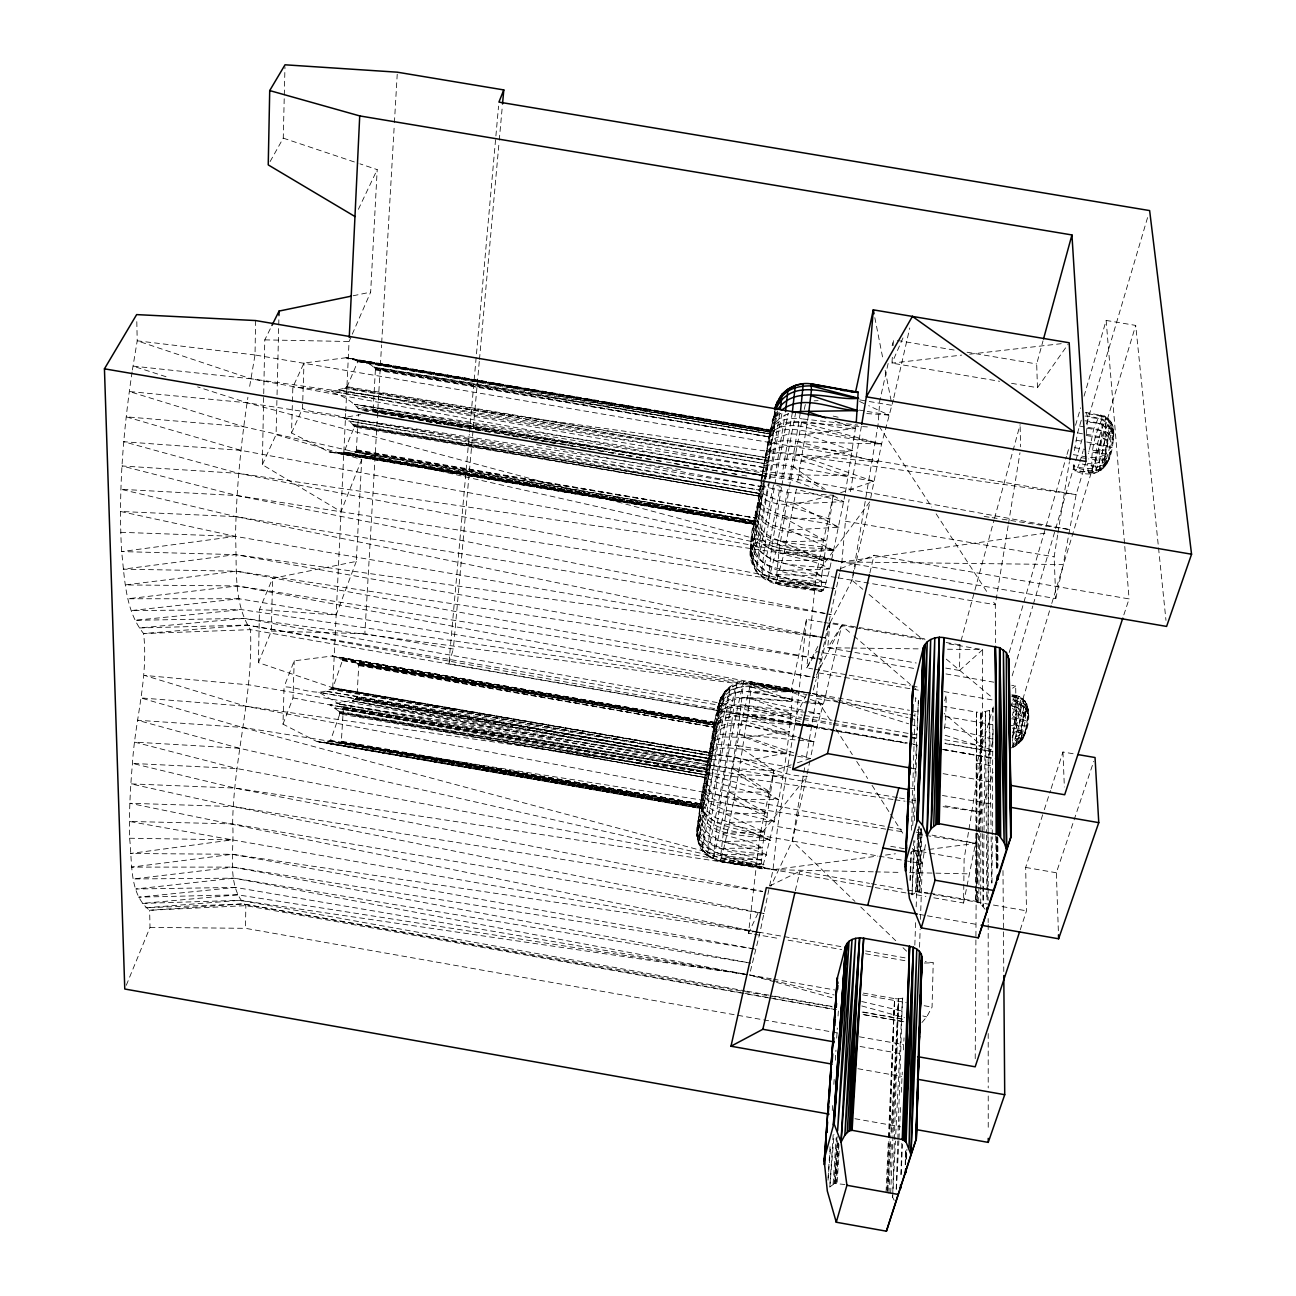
<?xml version="1.0" encoding="UTF-8"?>
<svg xmlns="http://www.w3.org/2000/svg" width="1296" height="1296" viewBox="0 0 1296 1296"><rect width="100%" height="100%" fill="white"/><g stroke="black" fill="none" stroke-linecap="round" stroke-linejoin="round"><path stroke-width="0.75" stroke-dasharray="5 3.75" d="M715.538 722.633L332.278 656.003L338.434 657.607L342.565 660.215L333.072 687.22C319.432 698.495 299.344 686.734 284.067 686.864L282.982 724.156L316.791 741.523L700.78 808.558L709.56 762.55L715.489 722.455L332.278 656.003L294.224 660.814L284.067 686.864M845.105 494.359L829.715 568.993L826.038 582.552L823.284 590.101L821.583 591.381C800.345 584.512 771.12 590.96 755.86 571.066L756.297 570.515C742.284 543.154 759.035 511.693 760.493 483.084M985.057 909.225L980.716 903.911L976.406 901.368L976.455 832.923M976.455 830.914L976.552 712.136L943.699 706.466M980.716 903.911L980.732 891.81M980.732 889.801L980.829 833.377M980.829 831.352L981.023 712.46L989.512 710.435L992.947 708.232L993.044 712.282M736.776 684.839C725.566 688.84 718.146 700.034 718 711.828C714.517 736.582 710.224 761.206 705.883 785.83C701.849 802.532 701.006 819.785 696.94 836.325C698.965 800.96 707.405 766.179 712.994 731.219C716.996 714.08 716.623 690.201 736.727 683.267C729.907 741.004 720.479 798.919 706.952 855.441L713.173 859.394L720.187 861.597L762.113 868.757C778.475 810.535 789.718 749.25 792.536 688.937L751.243 681.955L743.515 681.696C729.778 740.097 719.296 799.778 713.173 859.394C727.283 801.333 737.91 740.405 743.515 681.696M730.215 686.653C717.595 739.951 708.507 795.355 701.978 850.03L717.628 770.812L730.215 686.653L724.594 691.61L719.669 701.46L699.565 809.903C698.787 825.309 691.902 844.036 706.952 855.441C713.302 797.704 723.427 739.967 736.403 683.3L743.904 681.664M1086.194 435.456L1104.694 438.712L1112.908 442.665C1111.174 464.292 1099.283 481.351 1074.562 470.74L1073.185 461.003M761.465 482.42C760.703 511.612 742.138 543.105 755.86 571.066L764.073 511.418L782.12 412.403M982.319 831.659L981.023 712.46L976.552 712.136L975.418 901.141L977.249 901.676L977.459 891.616M975.224 1058.735L976.909 763.231L993.335 706.903M991.991 882.949L992.25 836.762M992.25 834.754L992.947 708.232M1011.058 747.922C1030.077 743.272 1038.015 697.167 1013.164 694.964M775.202 409.649L764.964 457.844L753.349 531.441C764.818 559.872 808.137 554.38 829.715 568.993C805.61 563.274 763.522 570.807 754.434 539.314L753.219 538.245L753.17 545.357L750.352 556L750.692 547.916L763.814 482.177L763.101 493.549L753.17 545.357C760.428 577.222 802.872 572.443 826.038 582.552C798.304 582.811 747.419 587.93 751.534 545.584C753.008 583.524 800.361 578.259 826.038 582.552M1011.901 694.769L1021.977 698.317L1026.886 704.052L1027.582 707.422L1021.394 725.954L1021.151 740.081L1016.599 745.297L1010.038 747.614M1012.192 695.984L1020.746 698.576L1025.93 702.724C1026.205 717.125 1024.569 732.856 1017.506 745.556L1016.599 745.297C1014.703 730.523 1017.652 714.112 1024.391 700.861L1025.314 701.006C1029.397 715.019 1028.83 741.296 1012.37 746.383C1018.219 730.831 1022.674 713.189 1020.049 696.6L1018.996 696.47L1016.161 701.492L1012.354 715.457M1025.719 730.28L1025.784 729.47L1022.69 739.271L1019.223 742.981C1017.538 730.004 1020.114 715.554 1026.059 703.922L1027.906 713.756L1025.719 730.28L1020.163 732.386L1013.634 731.932L1012.03 738.007C1024.488 741.83 1027.064 728.482 1027.582 719.361C1031.503 709.155 1021.135 703.858 1012.694 702.238M698.447 842.789L711.099 780.484L724.82 691.61L720.9 697.799L718 711.828C734.719 687.188 769.241 702.886 792.958 700.083C770.553 697.442 730.669 677.97 717.628 707.989C725.582 672.948 770.423 691.546 793.249 691.708C771.493 690.12 742.381 672.997 724.124 692.987L710.338 765.077L698.447 842.789C708.539 867.591 741.458 861.856 762.113 868.757L761.206 867.089L762.356 848.038C743.807 835.078 709.009 839.371 699.548 814.925L701.654 796.57L712.541 733.666L713.966 730.118L717.125 727.153L727.623 723.67L741.231 724.091L800.021 738.412M1013.634 731.932L1017.7 701.298L1016.712 695.579L1012.937 694.931M933.817 897.804L963.592 903.02L964.111 859.102L968.598 831.384M978.707 902.437L981.023 712.46L978.658 831.222M987.131 899.942L987.228 891.875M987.244 889.866L989.512 710.435L991.035 828.808M713.659 858.665C701.606 853.173 695.612 839.565 697.264 826.783C697.232 858.908 739.708 856.721 761.303 859.993C741.328 851.229 695.741 852.881 698.058 820.238C705.073 847.827 741.539 842.4 762.356 848.038L773.89 770.521L791.192 764.834M761.756 480.719L768.042 441.272L774.83 411.383M1012.565 741.344C1013.553 726.845 1014.638 711.115 1021.977 698.317L1022.981 698.463C1025.152 714.598 1021.896 732.726 1014.444 747.16L1013.472 746.869L1012.565 741.344C1028.797 737.424 1017.895 717.271 1026.902 707.308L1028.052 708.701L1027.744 711.909M761.303 859.993L719.977 858.065L761.206 867.089L720.187 861.597C726.181 801.479 736.096 740.065 751.243 681.955L793.249 691.708M945.756 668.088L959.526 670.469L959.931 644.873L994.016 520.133M837.524 1032.928L245.462 928.325L245.851 905.645C225.569 886.059 234.803 849.463 232.632 823.9C233.458 758.565 253.433 695.093 250.452 629.662C232.94 602.462 237.136 567.308 235.532 536.382C236.261 489.775 240.959 443.297 247.909 397.24M255.587 320.549L255.02 354.974L249.075 389.853M764.705 484.558L763.101 493.549C787.336 508.243 817.112 501.827 843.777 501.844L796.408 489.175L784.031 553.457L775.915 583.718L778.993 551.286L789.037 488.819M1112.908 442.665L1112.6 443.54C1114.398 435.019 1115.062 424.294 1107.675 418.122L1106.33 418.754C1098.619 434.857 1093.111 454.945 1096.772 472.505L1103.171 468.083L1105.326 464.827L1106.573 461.149L1105.747 456.305L1107.108 445.824L1111.709 432.329C1112.924 424.553 1107.043 416.875 1099.348 415.627L1093.84 428.409L1088.559 453.681M790.835 767.362L332.716 687.771L258.406 662.645L259.459 609.541L272.614 578.356L356.287 561.411L361.73 459.481L276.08 434.646L277.004 396.787M361.73 459.481L341.026 511.661L262.327 464.665L264.789 339.876L271.042 327.272M977.605 883.564L978.61 833.231M751.243 681.955L749.979 698.333L791.613 713.691C768.317 720.803 737.003 705.623 717.449 723.897C712.476 749.623 709.204 776.142 703.048 801.414L703.436 805.691L705.753 810.032L715.408 817.727L729.437 822.393L770.197 840.359C750.74 832.761 703.939 840.31 701.687 808.655C692.437 845.77 747.517 843.404 766.73 855.101C744.892 849.803 706.19 855.457 699.484 826.022C707.632 784.663 714.404 743.353 720.608 701.735C725.096 693.036 734.119 687.431 743.791 686.54M905.24 1164.731L905.564 1150.654M258.406 662.645L271.334 631.087L272.614 578.356M277.052 394.794L278.98 315.058M270.119 161.546L283.257 138.137L284.974 66.776M913.793 840.667L912.028 894.823L917.536 891.421L919.091 827.026M765.661 479.131L774.992 411.237M921.926 1022.56L926.705 1016.874L932.067 1007.105L933.217 962.815L925.279 961.405M763.7 479.585L754.871 524.686L329.022 451.899L291.519 432.977L292.864 387.099L303.993 363.01L346.162 357.745L771.185 430.677L764.397 475.907L358.069 408.321C341.771 389.756 315.754 388.768 292.864 387.099M700.618 820.417L699.516 819.655C694.332 833.539 700.666 850.257 714.436 856.267M894.191 1200.258L892.652 1197.293L898.533 998.941L906.017 997.466M900.931 1174.532L901.854 1142.343M918.475 829.181L916.693 891.632L927.887 892.814M909.986 880.389L910.829 852.282M911.493 830.185L914.976 713.707M915.332 701.654L915.446 697.637L918.378 700.294L917.39 730.377M906.131 1158.608L906.374 1150.556M282.982 724.156L293.009 697.912L294.224 660.814M291.519 432.977L302.503 408.532L303.993 363.01M760.865 485.789L788.389 492.529L833.296 495.218L821.632 575.91C800.248 562.61 760.347 566.854 751.68 537.646C748.375 574.582 799.454 569.835 821.632 575.91L821.583 591.381C794.966 587.509 743.499 585.824 750.74 545.146C751.194 580.138 798.352 577.546 821.032 586.489L775.64 582.422L767.961 580.057L761.173 575.797L764.737 546.07L774.506 486.113M896.2 1189.193L897.772 1141.031M897.836 1139.022L902.453 998.552L895.52 1139.071M914.441 820.611L915.3 794.545M915.883 776.498L916.936 744.406M905.904 1157.474L906.179 1149.374M919.561 947.23L920.144 929.329M920.468 919.382L922.315 863.671L925.879 841.833M905.369 1164.715L905.855 1150.621M915.559 892.053L917.714 829.456M921.942 832.826L919.966 891.437L917.536 891.421L920.452 828.776M887.679 1192.385L889.542 1139.897M889.607 1137.888L894.564 998.6L863.33 993.092M906.552 1159.304L906.908 1149.277M914.83 945.14L915.689 920.938M916.175 906.827L919.026 826.151M1016.712 695.579L1014.314 697.135L1011.204 705.429L1017.765 707.632L1022.657 711.391L1024.034 713.561L1023.872 718.276L1019.174 714.485L1013.051 712.168M906.439 1157.911L906.73 1149.86M906.228 1158.559L906.536 1150.492M696.94 836.325L697.993 826.589C699.905 858.989 741.83 857.32 763.992 864.724L720.187 861.597M887.015 1190.052L889.007 1139.67M889.072 1137.661L894.564 998.6L898.533 998.941L890.627 1194.685M917.536 891.421L919.966 891.437L919.042 891.324L921.456 828.711M697.264 826.783C692.68 863.573 740.956 860.706 763.992 864.724M750.74 545.146C745.589 584.221 796.279 582.374 821.032 586.489M920.921 828.711L919.042 891.324M886.075 1191.85L888.376 1139.508M888.457 1137.499L894.564 998.6M901.141 1174.549L902.47 1144.417M910.278 880.276L911.542 851.958M912.74 825.665L918.378 700.294M332.716 687.771L345.659 413.57M345.757 411.577L349.061 341.512L351.459 336.02M888.926 1193.162L891.502 1141.096M891.907 1133.093L898.533 998.941L890.725 1137.969M892.652 1197.293L895.423 1141.079M896.443 1189.112L898.873 1140.691M898.97 1138.682L900.688 1104.386M901.287 1092.285L902.291 1072.1M903.409 1049.922L904.009 1037.804M700.78 808.558L700.893 807.035L316.791 741.523L329.702 743.596L341.302 742.235L343.31 709.349L339.39 704.052L318.865 692.307L710.176 758.938L325.021 691.06L710.71 755.649L332.068 688.387L333.072 687.22L332.489 688.046L711.131 752.895L332.829 687.658M356.675 449.825L756.346 518.157L356.254 451.057L755.762 521.138L355.055 452.11L755.293 523.309L343.359 453.535L755.001 524.507L329.022 451.899L343.359 453.535L356.254 451.057L358.506 414.445M912.028 894.823L914.846 840.667M352.253 334.19L370.656 292.135L377.201 169.614L359.948 163.831M293.009 697.912L330.01 704.911L354.991 699.678L356.951 697.248L358.733 665.593C354.197 657.445 340.006 658.951 332.278 656.003M771.217 429.964L346.162 357.745C354.715 361.309 370.915 360.304 375.386 369.976L373.199 408.775L371.029 411.707M887.792 1190.36L890.611 1139.994M1027.582 707.422L1027.388 710.888L1028.052 708.701M479.293 361.422L453.341 649.021L364.84 633.712L381.559 344.866M381.672 342.857L394.292 124.708M394.405 122.683L397.224 74.212M696.843 835.709L697.232 828.986M833.166 1134.745L829.813 1187.006L834.916 1183.183L837.556 1136.819M750.254 555.125L750.692 547.916M830.039 1146.766L827.933 1180.964L830.639 1146.798M832.259 1110.542L832.615 1104.516M833.846 1084.396L834.349 1076.344M835.337 1060.258L835.952 1050.197M836.681 1038.128L837.313 1028.068M838.042 1015.999L838.415 1009.957M836.973 1136.997L834.154 1183.426L844.927 1184.512M892.328 357.291L891.956 363.123L999.589 381.299M893.09 345.643L893.462 339.811L892.134 345.724M833.117 1183.912L836.147 1137.856M839.192 1151.042L837.086 1183.118L834.916 1183.183L837.994 1143.072M1086.145 412.452L1087.636 416.939C1096.222 419.013 1109.23 417.701 1113.183 427.793L1113.07 439.927L1111.936 424.375L1110.235 420.957L1109.003 421.54C1101.908 436.234 1096.837 454.653 1100.255 470.707L1101.454 470.27C1109.117 455.819 1112.357 438.356 1111.126 422.075L1104.435 416.065L1086.145 412.452L1084.784 413.165L1101.778 416.21L1108.647 419.337C1109.959 437.125 1106.428 456.208 1098.085 472.019L1092.982 473.348C1089.191 454.847 1094.958 433.739 1103.042 416.745L1104.435 416.065L1105.456 417.328C1106.8 436.088 1103.09 456.176 1094.342 472.862L1074.562 470.74M760.801 481.27L769.646 437.238C777.049 428.733 789.653 428.782 799.956 430.142L881.555 444.01L893.381 399.573M834.916 1183.183L836.26 1183.037L839.063 1142.959M697.313 830.72L698.058 820.238M754.871 524.686L761.076 482.501M750.821 549.277L751.68 537.646M838.496 1142.991L835.547 1183.07L837.086 1183.118L836.26 1183.037M1086.437 433.642L1087.636 416.939M697.248 835.661L697.993 826.589M829.813 1187.006L834.073 1134.648M759.359 513.994L766.762 521.867L773.064 525.301L788.794 529.983L834.106 550.184C813.094 540.95 763.036 550.816 757.188 518.384L759.359 513.994L760.396 501.196L763.101 493.549M698.625 821.178L699.565 809.903M750.692 555.466L751.534 545.584M1012.792 700.553L1021.896 705.218L1025.055 710.5L1024.65 715.408L1024.034 713.561M752.296 538.456L753.381 525.998M839.97 571.617L841.898 561.929L845.429 521.203L849.091 499.478M834.899 730.685L448.87 663.795L469.314 434.29M469.492 432.265L498.555 106.126M698.544 830.477L699.516 819.655M479.471 359.413L499.073 142.22M499.252 140.195L502.346 106.013M924.485 638.782L830.007 622.517L827.723 647.757L916.24 663.001M752.101 550.103L753.219 538.245M754.434 539.314L755.649 526.306C754.693 535.491 761.287 543.218 768.625 547.803L761.351 577.012L761.173 575.797M830.007 622.517L818.683 672.932L816.286 698.414L805.966 759.829M993.125 729.664L992.72 742.997M822.134 622.08L806.485 619.407L796.619 714.096L777.665 826.573L772.999 869.681L759.958 932.585L749.963 973.021M1112.956 432.686L1112.729 425.363L1110.85 424.877C1104.597 437.773 1100.126 454.005 1103.171 468.083L1107.319 462.931L1111.077 451.138L1109.911 453.098L1105.083 453.859L1088.689 451.672M845.429 492.496L856.024 424.44M1014.314 697.135C1021.459 698.317 1027.955 705.64 1025.444 713.092L1025.055 710.5M749.979 698.333C742.025 752.765 734.119 807.473 720.722 860.868M1081.285 420.163L1077.592 432.783L1073.687 454.783C1083.667 455.641 1097.599 461.749 1105.974 453.179M764.851 478.742L766.924 471.874L776.628 411.043L774.23 418.009L780.176 411.205L769.03 479.682M715.489 722.455L700.893 807.035L324.016 742.138L700.763 808.267L316.791 741.523M781.488 487.474L771.46 549.293L768.188 581.321L775.948 551.302L788.065 487.701M808.364 415.627L797.348 483.845M132.095 371.968C123.282 431.341 118.179 491.557 121.63 551.578C124.789 579.344 125.258 610.789 143.597 633.55C148.619 677.403 135.059 719.896 132.451 763.425C130.264 788.292 128.968 813.272 129.584 838.237C132.516 861.97 128.644 893.981 149.623 910.262L245.851 905.645L836.033 1009.762M132.386 370.008L137.214 340.816L136.744 318.638M1113.264 434.306L1112.697 428.15L1109.473 432.913L1106.006 445.549L1104.289 458.719L1105.326 464.827L1108.177 459.626M800.231 413.23L788.989 482.42M792.342 412.484L781.277 480.395M788.697 413.748L785.036 415.012L774.49 479.326M1086.064 461.457L1076.134 494.618L1063.222 564.57L841.898 561.929L243.745 426.74L126.182 416.826L240.975 450.376L841.898 561.929L1055.786 598.558L1054.134 556.843L1057.633 535.054M1057.941 533.077L1069.394 461.732M1008.126 525.803L995.312 604.746L995.49 642.654M1008.45 523.827L1019.984 452.774M968.922 829.408L982.384 746.253L982.66 649.652L946.906 643.513M944.347 728.725L945.643 720.787L946.242 694.948L944.654 700.763M1024.715 734.103L1024.99 732.37C1024.65 738.299 1019.871 743.159 1013.877 743.11M1026.902 707.308L1026.205 711.504L1026.043 708.361M850.419 491.573L861.354 426.433M804.638 767.75L792.31 841.055L770.828 886.221M1110.121 454.588L1109.797 456.581C1107.092 472.1 1089.887 472.878 1077.527 467.759L1075.891 470.221M763.555 486.923L752.117 563.906L758.241 537.84L768.334 483.667M764.478 478.321C767.799 462.672 769.97 447.331 773.55 431.924C795.404 410.605 829.926 429.98 855.571 428.393L805.577 434.468L789.086 433.885L776.11 437.708L772.108 440.964L770.148 444.82M764.203 483.23L777.713 411.043M963.592 903.02L977.476 833.603M977.816 831.643L981.185 812.155L993.109 772.286M774.83 484.331L788.114 413.521M781.812 485.627L796.408 408.872M789.377 486.956L802.24 418.9L857.66 425.056M342.646 660.604L715.149 725.679M773.518 484.85L756.297 570.515M810.049 760.477L792.31 841.055L854.939 901.4M870.718 497.842L881.555 444.01L801.495 422.528C789.799 420.682 772.708 422.464 769.063 435.974M1113.296 436.784C1115.759 423.371 1095.865 423.436 1087.652 421.88M761.756 478.645L771.071 430.304L361.681 361.39L770.747 431.681L373.928 367.108L770.261 433.966L375.079 368.599L769.662 437.011L375.386 369.976M853.594 627.475L841.671 625.417L825.131 697.734L817.015 726.716L810.405 758.5L793.103 764.203M839.581 573.545L816.593 677.824M768.625 547.803L780.257 486.227L775.202 485.19M346.162 357.745L355.736 359.98L357.696 361.714L347.328 386.305L344.331 388.314L331.582 391.279L765.823 467.791L354.375 404.271L764.397 475.907L356.967 406.782M1023.678 737.165L1024.196 734.686L1021.151 740.081L1021.766 733.86L1012.613 738.639M709.819 748.634L710.937 746.771L718.211 744.503L737.23 745.508L773.89 770.521L759.893 835.385L748.489 933.185L752.458 933.881M806.485 619.407L790.868 691.805L747.97 691.724L822.83 704.198L807.781 698.366M1109.133 457.488C1106.525 471.031 1088.089 465.037 1079.374 463.466L1077.527 467.759M1055.786 598.558L1063.222 564.57M804.265 409.406L806.096 401.193M888.149 363.447L879.757 400.853L878.072 424.634L852.007 580.252L826.168 630.342M893.819 397.629L909.76 327.985M795.339 890.708L799.924 871.187L869.486 883.354M869.891 572.929L874.039 555.271L1129.091 598.914L1123.405 616.199M1022.69 739.271L1023.435 736.258L1021.151 740.081M717.449 723.897L716.558 721.872L719.442 710.629M773.55 431.924L772.562 429.478L775.834 416.826M774.23 418.009L776.693 408.499M808.477 711.455L820.076 713.999L744.973 705.348C730.879 702.27 713.659 710.338 713.853 726.586C717.012 714.226 732.499 712.136 743.224 713.934L817.015 726.716L805.642 723.33M813.353 690.055L816.124 679.558M780.743 413.359L776.628 416.243L772.789 421.184L769.549 433.447C772.967 419.612 790.171 416.891 802.24 418.9M1079.843 462.024L1083.148 450.733M716.737 715.603L720.706 697.766L718.681 705.996L720.608 701.735M994.55 518.189L1020.114 424.618M1011.56 383.324L1037.464 387.698L1036.687 363.965L1043.005 340.864M772.789 421.184L774.668 411.577M1021.831 740.259C1024.391 731.349 1017.036 746.059 1012.824 744.892M1009.211 652.52L1045.483 528.233M1046.05 526.289L1066.462 456.386M1067.029 454.442L1069.297 446.666M1075.534 425.315L1080.637 407.835M1084.039 396.171L1106.152 320.436L1135.701 325.409L1165.979 620.395M717.628 707.989L720.284 698.998M988.168 886.286L988.135 757.22L993.287 739.773M1012.176 675.815L1032.799 606.026M1033.366 604.082L1075.178 462.575M1075.761 460.631L1082.063 439.312M1086.631 423.808L1147.916 216.4M448.87 663.795L453.341 649.021M1012.678 732.856L1051.169 605.41M1051.753 603.466L1135.701 325.409M1020.244 929.848L1026.497 910.829L1025.671 867.429L1043.685 811.636M1044.301 809.708L1050.521 790.463M1051.137 788.535L1062.947 751.988L1076.166 754.272M772.011 421.216L776.077 412.079M716.024 715.473C718.519 701.865 734.022 695.515 746.577 697.896L808.769 703.031M1058.346 930.787L1056.337 872.775L1073.461 821.761M1074.092 819.882L1093.759 761.319M718.535 704.716L720.9 697.799M718 711.828C720.349 700.034 731.689 692.145 743.288 691.432M356.287 561.411L336.15 614.984L259.459 609.541M713.432 728.87C716.785 716.818 732.175 715.554 742.576 717.206L799.373 724.464M1028.246 712.881L1027.906 713.756C1030.093 704.7 1019.255 700.456 1011.998 700.31M768.56 438.583C772.448 425.461 789.41 424.602 800.734 426.271L881.555 444.01L797.688 441.661C787.838 440.51 776.061 439.231 767.977 446.18M712.994 731.219C716.591 719.539 731.835 719.118 741.911 720.592L817.015 726.716L801.333 724.707M716.558 721.872C728.32 691.384 770.553 713.675 791.613 713.691M772.562 429.478L774.797 423.824L779.058 418.883L785.036 415.012M1020.713 738.752L1021.912 735.723M1106.071 460.436C1102.248 474.676 1084.444 472.927 1073.639 469.282M1020.535 734.54L1021.831 731.333L1020.859 730.183L1022.09 728.287L1021.394 725.954L1010.491 725.566M126.295 985.284L150.012 927.385L149.623 910.262L242.725 903.928L832.291 1006.895M902.972 337.948L891.956 363.123L961.648 355.12M262.327 464.665L276.08 434.646M358.376 209.32L377.201 169.614M757.933 913.307L748.489 933.185L754.402 931.387M1105.78 458.784C1100.839 472.068 1083.634 468.812 1073.169 465.961M1012.808 736.079L1016.339 728.806L1015.675 685.957L1011.69 685.276M714.452 735.415C730.442 712.282 768.479 734.913 789.313 731.738L744.341 737.311L723.298 737.003L714.793 740.583M806.533 694.591L796.619 714.096L802.548 715.117M816.448 675.086L841.671 625.417L852.379 634.619M817.857 646.429L806.776 667.894L812.738 668.93M327.191 741.992L330.561 740.356L339.973 713.48L338.807 711.229L330.01 704.911L706.79 768.204L352.35 700.925L708.005 761.319L356.157 698.787L708.556 758.354L356.951 697.248M764.964 457.844L766.228 455.674L769.403 454.005L780.532 452.563L877.635 462.024L797.688 441.661M1105.747 456.305C1102.556 462.834 1094.213 464.438 1087.619 463.466L1088.138 471.744L1089.11 473.202L1090.487 472.7C1099.332 455.706 1103.09 435.294 1101.778 416.21L1100.758 414.914L1099.348 415.627M329.022 451.899L340.524 453.033L343.958 452.093L354.343 427C344.963 410.249 317.601 415.854 302.503 408.532M1037.464 387.698L1068.05 344.363M329.945 741.134L330.561 740.356L701.185 804.978L329.945 741.134L700.893 807.035L329.022 741.587M346.68 387.067L347.328 386.305L345.514 387.779L767.021 460.501L338.402 389.999L766.471 463.903L331.582 391.279M711.828 751.453L716.558 748.602L727.753 747.841L786.186 753.041L744.341 737.311M767.151 462.866L768.755 461.149C795.874 453.373 822.798 469.346 848.394 475.664L798.903 474.935L766.924 471.874M343.553 452.385L755.179 521.964L343.553 452.385L754.936 523.811L337.009 452.952M347.328 386.305L346.21 387.391L767.41 457.828L347.069 386.71M333.072 687.22L331.436 688.792L710.71 755.649L330.367 689.342M959.526 670.469L982.66 649.652L946.436 649.199M712.492 738.202L720.025 734.443L732.321 733.666L813.742 741.749L798.206 737.181M1012.613 688.192L1015.675 685.957M1011.803 706.028L1017.49 707.503L1021.005 705.073M770.504 450.765C795.906 438.939 825.795 453.503 852.428 450.587L801.301 460.874M1106.444 449.599L1100.077 450.992L1089.029 450.133M1020.859 730.183L1013.083 732.175M769.873 885.865L799.924 871.187M840.812 568.474L874.039 555.271M840.65 492.723L873.747 481.432L795.355 453.875M764.429 465.556L772.173 464.535L785.408 465.442L873.747 481.432M1026.643 726.003L1015.076 725.112L1011.998 723.071M758.597 493.97L759.148 495.817C781.051 512.908 809.417 499.883 833.296 495.218L816.269 574.112L806.776 667.894L816.496 651.613L846.369 656.764M709.366 755.698C743.434 751.226 773.048 776.531 807.149 776.304L759.893 835.385L902.615 860.236M353.128 295.763L370.656 292.135M711.65 759.375L740.34 761.902L786.186 753.041M761.74 475.826L790.673 479.52L812.916 487.717M354.181 425.72L758.84 496.06L354.343 427L354.181 425.72L759.245 493.436L348.835 420.973L759.764 490.147L343.359 417.701L360.482 414.574M240.975 450.376L123.752 441.725L238.756 473.396L834.494 588.659L237.103 495.574L120.884 489.289L236.034 516.634L831.157 614.563L237.103 495.574L121.986 465.961L238.756 473.396L841.898 561.929L1046.05 533.045M906.017 892.944L772.999 869.681L237.022 768.577L132.451 763.425L235.046 788.081L772.999 869.681L877.408 856.121M885.443 855.085L895.471 853.772M911.542 851.683L975.775 843.34L932.018 835.126M969.619 354.197L1061.213 343.683M120.722 532.3L235.532 536.382L120.463 511.466L236.034 516.634L826.022 638.069L235.532 536.382L121.63 551.578L235.613 554.623L821.129 659.243L236.245 571.196L125.307 584.933L237.427 585.938L810.454 693.182L239.128 598.768L131.22 610.578L241.315 609.606L810.437 693.263L243.956 618.37L134.93 620.314L241.315 609.606M237.541 894.807L141.961 903.425L239.938 900.315L747.452 974.641L235.532 887.42L138.688 897.156L237.541 894.807L747.436 974.624L233.993 878.17L133.504 878.947L232.907 867.105L756.103 949.271L232.308 854.291L130.345 853.497L232.211 839.857L782.217 936.279M784.031 553.457L834.106 550.184C812.236 544.531 761.254 555.466 756.653 521.138M706.968 764.851L733.131 768.674L773.89 770.521M788.794 529.983L838.901 527.278L793.849 503.285M814.099 400.82L818.1 400.626M780.192 570.532L829.715 568.993M722.86 833.279L764.284 832.064L725.695 814.066L712.703 810.032L703.906 803.65L701.881 800.086L701.654 796.57M725.566 841.493L770.197 840.359C749.671 826.978 713.837 831.627 700.65 807.862M725.695 814.066L766.957 813.078L729.194 792.018L710.872 786.964L704.684 782.978L704.182 781.196M924.356 963.025L933.217 962.815M729.437 822.393L774.149 821.405L733.714 799.664L713.626 793.508L709.252 790.884L705.883 785.83M235.532 887.42L135.853 888.991L233.993 878.17L750.578 963.106L232.907 867.105L131.657 867.105L232.308 854.291L759.958 932.585L129.827 803.277L233.588 806.582L762.485 891.535M720.9 848.345L762.356 848.038M733.714 799.664L778.329 799.519L738.169 774.635L708.896 768.706M754.596 523.519C766.989 549.86 803.569 539.006 825.892 541.048L784.129 517.914L764.073 511.418L757.512 505.57M239.128 598.768L127.996 598.752L237.427 585.938L814.585 677.5M777.746 560.39L823.284 560.439L780.5 541.048M729.194 792.018L770.229 792.164L733.131 768.674M834.106 550.184C811.474 547.997 759.715 559.985 756.151 523.778M1011.901 704.133L1017.668 704.182M150.012 927.385L245.462 928.325M849.852 648.016L827.723 647.757L841.671 625.417L824.078 622.42M851.861 648.049L920.273 648.891M129.584 838.237L232.211 839.857L129.422 821.453L232.632 823.9L764.105 913.567L233.588 806.582L130.847 783.869L235.046 788.081L762.534 891.324M722.633 854.388L766.73 855.101M264.789 339.876L349.061 341.512M784.129 517.914L829.294 518.902L786.202 505.408M885.865 829.132L242.401 727.412L137.408 720.22L239.485 748.278L772.999 869.681L873.439 871.819M875.448 871.868L901.562 872.419M909.598 872.597L969.862 873.877M271.334 631.087L364.84 633.712M776.077 574.565L821.632 575.91M738.169 774.635L782.428 776.174L740.34 761.902M742.867 683.365L750.125 683.672L806.096 694.445M1012.063 695.239L1015.643 695.434M239.485 748.278L134.654 742.122L237.022 768.577M866.749 413.57L888.926 415.044L868.741 405.713M801.495 422.528L867.397 426.919M1112.049 447.493L1086.68 443.459M1013.31 710.905L1023.451 713.043L1027.939 717.271M1012.419 717.725L1022.657 719.41L1027.404 721.564M810.778 703.193L822.83 704.198M749.169 686.945L790.868 691.805L805.901 697.637M826.022 638.069L235.613 554.623L123.169 569.171L236.245 571.196L814.601 677.452M893.025 799.454L245.77 706.223L140.713 697.896L242.401 727.412L772.999 869.681M895.018 799.745L905.045 801.187M907.054 801.463L915.057 802.629M943.115 806.663L981.185 812.155L943.31 805.561M776.515 583.2L823.284 590.101L777.438 580.802M680.53 469.606L247.034 402.781L129.26 391.522L243.745 426.74M984.166 516.407L990.16 517.331M992.153 517.639L1000.156 518.87M1002.148 519.178L1070.075 529.643L250.808 378.756L132.953 366.088L169.079 377.703M719.928 860.641L761.206 867.089M343.31 709.349L707.729 772.756L342.727 707.535L708.296 769.694L339.39 704.052L709.56 762.55L318.865 692.307M887.857 829.44L903.847 831.967M917.827 834.187L923.821 835.126M925.83 835.45L975.775 843.34M354.375 404.271L765.11 471.874M373.102 409.342L762.421 475.114L372.308 410.621L654.464 459.902M343.359 417.701L760.396 486.421L554.332 447.962M374.609 367.853L770.261 433.966M897.431 340.475L955.12 350.212M967.059 352.22L1036.687 363.965M859.345 410.087L865.258 411.075M867.235 411.415L888.926 415.044M357.097 360.758L771.185 430.677L352.998 359.073M372.908 409.828L762.421 475.114M1011.722 696.616L1017.409 697.572M339.39 704.052L708.928 766.211M1084.946 416.097C1095.379 416.437 1111.595 420.098 1110.834 433.625M1084.914 420.779C1094.245 421.718 1108.922 423.889 1109.878 435.78M1079.406 425.963C1088.932 428.36 1104.743 427.21 1108.89 438.68M1087.15 428.198L1105.618 431.568L1112.908 436.234L1108.469 458.282L1099.818 460.534L1088.656 458.914M1077.592 432.783C1087.376 435.521 1100.32 434.192 1107.95 442.098M859.766 399.897L867.364 401.193M869.26 401.517L892.053 405.373M1075.972 440.203L1084.963 441.725M1086.761 442.017L1107.108 445.824M1074.627 447.687L1085.432 449.518M1081.285 457.666L1086.809 458.606M355.736 359.98L771.185 430.677M353.111 424.327L759.245 493.436L353.824 425.153L354.343 427L354.359 426.141L758.84 496.06M356.546 450.522L756.346 518.157M343.958 452.093L755.179 521.964M801.398 719.199L247.018 625.061L139.077 627.977L243.956 618.37L801.641 717.611M803.39 719.539L831.319 724.286M833.312 724.626L917.066 738.85M944.978 743.58L992.849 751.712L945.059 743.126M342.565 660.215L715.424 723.719L338.434 657.607M346.307 658.773L715.279 723.233L357.404 663.277L714.938 724.885L358.457 664.475L714.469 727.299L358.733 665.593M332.068 688.387L711.131 752.895M339.746 712.606L705.283 777.535L339.892 713.95L339.746 712.606L705.688 774.862L334.935 707.989L706.207 771.671L330.01 704.911M357.696 361.714L770.974 432.394L357.599 361.357M375.322 369.23L769.662 437.011M344.331 388.314L767.021 460.501M375.014 412.387L378.999 413.068M380.992 413.408L406.912 417.847M408.904 418.187L416.875 419.564M418.867 419.904L444.787 424.343M446.78 424.683L454.75 426.044M456.743 426.384L464.713 427.761M466.706 428.101L482.663 430.823M484.655 431.163L492.626 432.54M494.618 432.88L502.605 434.241M504.598 434.581L510.575 435.618M512.568 435.958L520.538 437.319M522.531 437.659L530.501 439.02M532.494 439.376L540.481 440.737M542.473 441.077L548.451 442.098M550.444 442.438L558.414 443.815M560.407 444.155L568.393 445.516M570.386 445.856L578.356 447.217M580.349 447.574L586.327 448.594M588.319 448.934L596.29 450.295M598.282 450.635L606.269 452.012M608.261 452.353L616.232 453.713M618.224 454.054L624.202 455.074M626.195 455.414L634.181 456.791M636.174 457.132L644.144 458.492M656.1 460.55L662.078 461.57M674.05 463.612L682.02 464.989M684.013 465.329L691.983 466.69M693.976 467.03L699.97 468.067M711.925 470.108L719.896 471.469M721.888 471.809L729.875 473.186M731.867 473.526L737.845 474.547M364.662 410.945L368.647 411.626M398.585 416.777L404.563 417.798M426.514 421.573L434.5 422.95M436.493 423.29L442.471 424.327M845.429 521.203L1054.134 556.843M340.524 453.033L754.936 523.811L342.549 452.774M836.131 577.53L816.269 574.112L870.053 501.471L852.007 580.252L862.828 589.307M838.107 577.87L995.312 604.746L992.023 599.692M946.145 642.508L959.931 644.873M855.571 627.815L925.069 639.754M342.112 659.551L715.424 723.719L340.897 658.66M358.02 663.876L714.938 724.885M356.692 698.107L708.556 758.354L356.87 697.718M341.658 741.263L701.768 804.038L341.302 742.235L701.298 806.387L340.216 743.029L700.974 807.926L329.702 743.596M568.831 445.338L358.069 408.321L358.538 409.342L370.462 411.415M372.438 411.755L380.392 413.132M382.369 413.473L398.261 416.227M400.253 416.583L455.852 426.222M457.844 426.562L463.806 427.599M475.713 429.656L483.667 431.033M485.644 431.374L491.605 432.41M513.459 436.201L519.421 437.238M531.328 439.295L539.282 440.672M541.258 441.013L557.15 443.767M355.752 451.607L755.762 521.138M848.362 657.121L916.078 668.785M945.967 673.936L993.773 682.182M814.73 669.271L910.213 685.746M912.206 686.086L918.167 687.123M944.023 691.578L993.757 700.164M818.683 672.932L842.594 677.063M844.587 677.403L918.329 690.136M837.427 701.411L812.43 693.554L909.436 710.321M911.428 710.678L919.334 712.039M945.076 716.494L992.59 724.707M1012.387 728.125L1016.339 728.806M807.991 694.769L825.131 697.734M907.832 714.242L816.286 698.414L831.578 722.261M909.824 714.582L917.779 715.959M804.524 715.473L832.194 720.252M834.17 720.592L917.163 734.962M944.833 739.757L982.384 746.253L944.152 713.416M836.892 731.025L906.536 743.094M942.354 749.299L988.135 757.22M803.957 725.549L250.452 629.662L143.597 633.55L247.018 625.061L800.118 723.832M805.95 725.89L911.461 744.179M913.453 744.52L917.438 745.216M943.326 749.687L997.078 759.002M976.909 763.231L992.461 765.92M911.218 768.123L917.195 769.16M943.099 773.663L992.93 782.298M910.343 788.13L914.328 788.827M942.386 795.469L993.854 804.411M897.464 797.591L249.529 684.936L144.52 675.427L245.77 706.223L904.171 829.894M899.456 797.931L909.419 799.664M911.412 800.021L915.397 800.717M341.739 706.223L708.296 769.694M338.807 711.229L705.688 774.862L339.439 712.055L339.892 713.95L339.908 713.043L705.283 777.535M341.545 741.814L701.768 804.038M330.318 740.794L701.185 804.978M904.576 860.576L922.315 863.671L912.465 848.329M656.456 460.258L664.394 461.635M666.387 461.992L692.226 466.495M694.202 466.852L702.157 468.229M704.133 468.585L720.041 471.355M722.018 471.712L729.972 473.089M731.965 473.445L739.903 474.838M741.895 475.178L747.857 476.215M570.823 445.694L578.777 447.088M580.77 447.444L596.678 450.23M598.671 450.587L606.625 451.98M608.602 452.336L616.556 453.73M618.548 454.086L624.51 455.123M626.503 455.479L634.457 456.872M636.449 457.229L644.404 458.622M646.38 458.962L652.358 460.015M358.668 664.994L714.469 727.299M354.991 699.678L708.005 761.319M343.278 708.847L707.729 772.756L343.148 708.394M1025.671 867.429L1056.337 872.775M777.665 826.573L880.794 844.571M890.725 846.304L904.608 848.718M912.53 850.111L964.111 859.102M929.88 893.171L976.406 901.368M871.463 883.71L905.256 889.623M907.249 889.963L1026.497 910.829M907.994 893.284L925.862 896.411M919.431 914.409L925.393 915.462M927.385 915.802L979.079 924.858M784.193 936.635L841.817 946.744M865.663 950.94L907.394 958.279M862.164 1012.111L903.992 1019.417L862.277 1011.868M340.832 742.673L701.298 806.387M754.434 934.238L780.208 938.758M788.146 940.151L841.687 949.563M865.485 953.743L907.135 961.065M774.635 981.882L749.444 974.932L771.282 978.772M773.258 979.128L834.802 989.966M862.585 994.874L906.26 1002.569M924.129 1005.712L932.067 1007.105M903.83 1021.734L861.953 1014.347L903.847 1021.702M859.442 1036.8L903.296 1044.56M860.074 1046.471L901.741 1053.842M857.936 1068.714L901.579 1076.441M803.633 717.968L831.53 722.925M833.522 723.281L917.163 738.169M802.111 724.189L907.556 743.013M909.533 743.369L917.503 744.795M943.358 749.412L993.109 758.29M737.23 745.508L810.405 758.5L799.178 754.709M836.147 1009.649L242.725 903.928L145.622 907.783L239.938 900.315L744.957 990.841M854.939 1118.707L900.704 1126.84M352.35 700.925L707.405 764.672M746.95 991.197L772.805 995.83M774.781 996.187L832.453 1006.522M536.512 444.625L544.433 446.099M546.41 446.472L552.355 447.59M916.11 832.129L924.064 833.636M775.64 582.422L821.583 591.381M764.284 832.064L717.352 822.361M823.284 560.439L771.46 549.293M1011.658 718.745L1023.143 721.532L1023.03 717.336M838.901 527.278C814.147 518.027 782.233 522.094 761.206 504.031L760.396 501.196M746.577 697.896L806.533 711.034M833.231 416.097L840.958 417.879M774.149 821.405L724.156 809.708L711.682 804.184L704.992 797.283M749.444 974.932L771.104 980.051M773.08 980.521L834.138 994.972M861.71 1001.5L903.069 1011.285M922.768 1015.934L926.705 1016.874M801.981 738.882L813.742 741.749M766.957 813.078C747.047 804.2 719.41 808.169 703.226 791.743M812.43 693.554L907.929 717.709M909.873 718.195L917.681 720.171M944.962 727.072L993.676 739.384M825.892 541.048C804.476 530.534 771.282 536.269 755.989 514.852L755.746 511.094M770.197 840.359C751.745 829.586 705.429 836.617 702.124 806.339M841.898 561.929L247.034 402.781L197.608 386.888M776.579 982.417L832.777 997.936M861.84 1005.971L904.478 1017.733M778.329 799.519L721.548 784.129L708.296 778.799M741.911 720.592L796.262 736.614M744.973 705.348L803.747 722.779M770.229 792.164L706.207 773.939M839.354 702.027L908.593 723.784M910.505 724.383L918.2 726.813M945.124 735.269L993.206 750.384M751.194 686.896L792.958 700.083M283.257 138.137L358.036 163.199M739.255 734.492L797.299 754.078M805.577 434.468L852.428 450.587M835.029 421.232L855.571 428.393M747.646 715.554L789.313 731.738M1012.613 699.062L1017.7 701.298M859.572 401.468L866.911 404.87M1012.306 708.523L1017.166 711.18M798.903 474.935L823.073 489.434M833.425 495.639L843.777 501.844M1013.132 716.056L1016.291 718.016M714.744 821.21C708.523 817.614 702.011 811.782 702.578 803.925M793.006 466.56L825.244 489.483M869.017 594.475L923.108 639.738M946.291 659.129L992.655 697.928M853.918 635.931L910.505 684.531M912.028 685.843L918.151 691.092M860.771 907.022L895.73 940.702M903.004 947.716L907.378 951.928M1017.49 707.503L1020.519 711.958M879.158 426.319L931.759 507.109M936.149 513.848L987.649 592.952M835.952 729.081L852.347 754.628M856.721 761.449L867.656 778.491M872.03 785.295L889.51 812.56M890.611 814.261L903.733 834.705M874.832 317.65L883.24 360.531M885.152 370.283L891.275 401.468M1106.152 320.436L1124.604 544.433M1124.766 546.458L1129.091 598.914M1062.947 751.988L1064.356 786.98M1020.146 426.643L1020.584 446.812M995.717 835.709L996.413 868.093M991.132 836.827L991.732 882.965M997.013 837.767L997.353 867.834M982.336 833.668L983.129 906.406L985.43 711.877L986.369 833.182M996.721 836.584L997.013 868.887M1002.991 870.588L1003.768 971.53M986.386 835.207L986.807 889.801M986.823 891.826L986.872 899.91M997.807 837.734L997.952 866.068M996.43 838.042L996.624 868.19M997.596 836.827L997.709 868.984M976.552 712.136L976.99 831.109M977.006 833.117L977.184 883.532M977.216 891.599L977.249 901.676M997.385 837.459L997.45 867.753M988.168 888.295L988.168 900.396M988.168 918.54L988.168 922.574M988.184 924.599L988.2 1015.335M988.2 1033.495L988.216 1087.943M988.232 1096.011L988.232 1130.29M792.536 688.937L790.868 691.805L750.821 681.988L792.536 688.937M255.02 354.974L137.214 340.816L250.808 378.756L1076.134 494.618L255.02 354.974"/><path stroke-width="1.5" d="M978.253 937.85L1006.555 849.544L1004.125 842.594L998.665 834.689L999.67 647.708L943.861 637.632C935.777 636.255 925.83 639.673 923.206 648.113L912.627 691.092L905.288 866.992L909.452 898.468L921.294 927.871L978.253 937.85L996.721 882.252M905.288 866.992L905.71 862.083L917.374 820.352L924.696 644.744L918.07 819.914L922.509 825.244L927.077 835.693L934.805 637.956L931.176 828.533L937.332 823.705L939.292 637.324L931.176 828.533L927.077 835.693L935.064 880.211L921.294 927.871M927.077 835.693L930.69 639.495L922.509 825.244L927.239 641.812L917.374 820.352L923.206 648.113L916.888 821.47M935.825 824.256L939.292 637.324L933.736 825.665M502.524 104.004L503.788 89.926L397.337 72.187L285.023 64.8L269.714 90.574L268.24 164.9L354.958 216.529M824.24 1161.022L837.41 977.735L845.608 946.226C848.086 939.049 856.931 937.105 863.671 938.223L909.533 946.274C915.057 947.311 921.132 950.729 922.007 956.772L916.304 1138.811L886.415 1231.2L836.26 1222.225L827.318 1191.024L824.24 1161.022L837.41 977.735L829.116 1096.708M278.98 315.058L279.077 311.072L351.167 296.168M937.332 823.705L939.227 823.689L937.332 823.705L943.861 637.632L939.227 823.689L998.665 834.689L995.344 646.477L996.17 833.603L999.508 835.402L999.67 647.708L1006.36 652.504L1009.033 659.259L1011.188 836.098L997.483 879.871L997.434 875.869L997.483 879.871M919.415 1036.12L916.304 1138.811L910.975 1154.59L916.774 949.045L909.014 1147.867L913.388 947.344L905.159 1140.934L904.414 1140.253L909.533 946.274L902.243 1139.233L906.115 1142.084L910.975 1154.59L886.415 1231.2M921.229 953.937L915.964 1139.735L922.007 956.772L920.792 989.852L921.731 959.607L920.646 963.284M920.695 993.838L919.528 1032.086L920.662 993.935M916.223 1139.087L919.35 1036.346M938.207 823.608L943.861 637.632M905.386 1173.674L905.515 1169.624M916.013 1139.783L922.007 956.772M836.26 1222.225L846.936 1185.289L841.039 1142.149L844.846 1135.134L849.074 1130.906L852.104 1130.306L903.798 1139.816L909.533 946.274L904.414 1140.253L913.388 947.344L906.115 1142.084M917.131 820.773L923.206 648.113M906.52 844.83L905.483 871.139L906.568 847.049M906.844 836.746L907.88 810.454M908.042 806.404L909.176 778.086M909.322 774.036L912.627 691.092M905.71 862.083L912.919 687.641L905.337 864.756M917.698 820.044L924.696 644.744M910.975 1154.59L919.447 951.296M907.022 837.022L907.848 818.942M908.48 804.897L909.112 790.852M909.841 774.797L910.472 760.736M911.299 742.673L911.752 732.645M912.659 712.573L913.032 704.538M349.256 337.478L359.721 115.911L269.714 90.574M850.419 1130.355L863.671 938.223L852.104 1130.306L850.419 1130.355L859.621 937.899L844.846 1135.134L855.652 938.32L841.039 1142.149L834.219 1124.199L846.855 943.569L833.684 1124.296L824.288 1159.029M856.267 422.464L858.146 392.202L811.037 383.875L811.49 389.853L808.364 415.627M841.039 1142.149L852.039 939.47L837.589 1130.857L849.042 941.252L833.684 1124.296L845.608 946.226L833.312 1125.09M849.074 1130.906L859.621 937.899L847.179 1132.315M851.213 1130.242L863.671 938.223M833.49 1124.572L845.608 946.226M824.936 1156.81L824.369 1164.829L824.985 1156.761M825.341 1150.799L826.184 1138.779M826.605 1132.769L827.447 1120.748M827.869 1114.738L828.841 1100.709M833.944 1124.167L846.855 943.569M825.439 1150.702L826.2 1140.61M826.799 1132.542L827.561 1122.466M828.176 1114.398L828.792 1106.314M829.553 1096.238L830.153 1088.17M830.768 1080.103L831.368 1072.019M832.129 1061.942L832.745 1053.875M833.506 1043.782L833.96 1037.723M834.883 1025.622L835.337 1019.579M836.244 1007.462L836.552 1003.428M837.621 989.318L837.913 985.284M776.822 409.568C775.688 392.429 795.906 380.943 811.523 383.989M780.386 409.633L781.942 394.972L788 389.383L795.29 385.528L803.309 383.697L800.474 411.496L792.342 412.484L795.29 385.528L794.237 387.083M785.506 411.707L788 389.383L781.132 396.252L780.354 399.2M1069.718 459.756L1074.173 432.022L1069.184 342.76L873.293 309.841L855.749 391.181M861.694 424.456L866.344 396.819L873.293 309.841L874.055 313.745M832.162 1064.146L730.993 1046.228L766.341 887.598L917.438 914.069M908.739 789.62L792.666 769.451L837.119 569.948L1166.594 626.422L1191.559 554.218L1149.633 210.584L498.911 102.092L503.788 89.926M730.993 1046.228L762.826 1029.283L794.885 892.669M792.666 769.451L827.496 753.592L869.422 574.906M774.976 409.358L777.292 401.76L775.494 409.374M867.737 905.353L898.841 787.903M1043.523 338.936L1071.938 234.949L359.721 115.911M776.839 403.024L774.83 409.698C772.465 409.536 787.271 385.69 781.132 396.252M775.624 409.309C785.651 371.693 832.518 390.161 858.146 392.202L856.624 392.477M1019.612 931.743L975.175 1066.819L917.617 1056.645M1122.79 618.127L1064.68 794.756L1010.864 785.408M1000.642 836.584L999.67 647.708L1004.125 842.594L1003.412 649.766L1006.555 849.544L1011.188 836.098M916.612 1129.658L988.232 1142.392L1004.724 1094.699L1003.801 975.564M981.072 925.214L1058.621 938.79L1098.765 822.652L1095.039 757.528L1078.045 754.596M271.933 325.474L279.077 311.072M829.067 1114.106L124.772 989.01L104.441 368.825L136.647 314.604L255.587 320.549L1086.064 461.457L1071.938 234.949M776.126 405.68L778.232 402.44M777.179 406.588C793.687 376.342 833.425 395.393 858.503 398.293C833.312 401.177 795.776 383.179 777.73 409.504M781.682 410.087C803.795 392.98 833.312 410.297 857.644 410.589L800.474 411.496M787.077 390.809L790.657 388.946M841.153 390.193L845.024 390.776M848.896 391.343L852.752 391.91M104.441 368.825L1191.559 554.218M827.496 753.592L911.218 768.123M1009.697 807.165L1098.765 822.652M882.932 847.973L906.471 852.088M935.064 880.211L993.125 890.368M762.826 1029.283L834.268 1041.919M917.455 1079.244L1004.724 1094.699M846.936 1185.289L897.95 1194.394M811.037 383.875L854.647 392.105M811.669 385.981L858.503 398.293M903.085 1139.459L902.243 1139.233L904.414 1140.253M810.956 395.555L857.644 410.589M808.882 412.112L825.682 417.976M998.665 834.689L996.17 833.603L997.936 834.235L995.344 646.477L997.126 833.863M837.232 980.505L838.075 983.259M1058.476 934.789L1058.621 938.79M1008.936 685.017L1010.005 759.683M1010.248 775.818L1011.123 836.357L1009.033 659.259L1010.993 836.552L1008.272 655.744M1008.952 688.873L1009.843 759.051M1010.232 789.118L1010.848 837.232M1008.952 690.962L1009.746 759.359M1010.232 799.583L1010.686 837.799M997.742 875.011L997.742 879.044M1006.36 652.504L1006.555 849.544M988.232 1138.358L988.232 1142.392M987.017 908.01L986.969 912.044L986.936 907.994M900.639 1184.593L900.526 1188.626L900.704 1184.609M905.823 1168.668L905.693 1172.702L905.839 1168.652M912.416 316.386L866.344 396.819L1074.173 432.022L912.416 316.386"/></g></svg>
